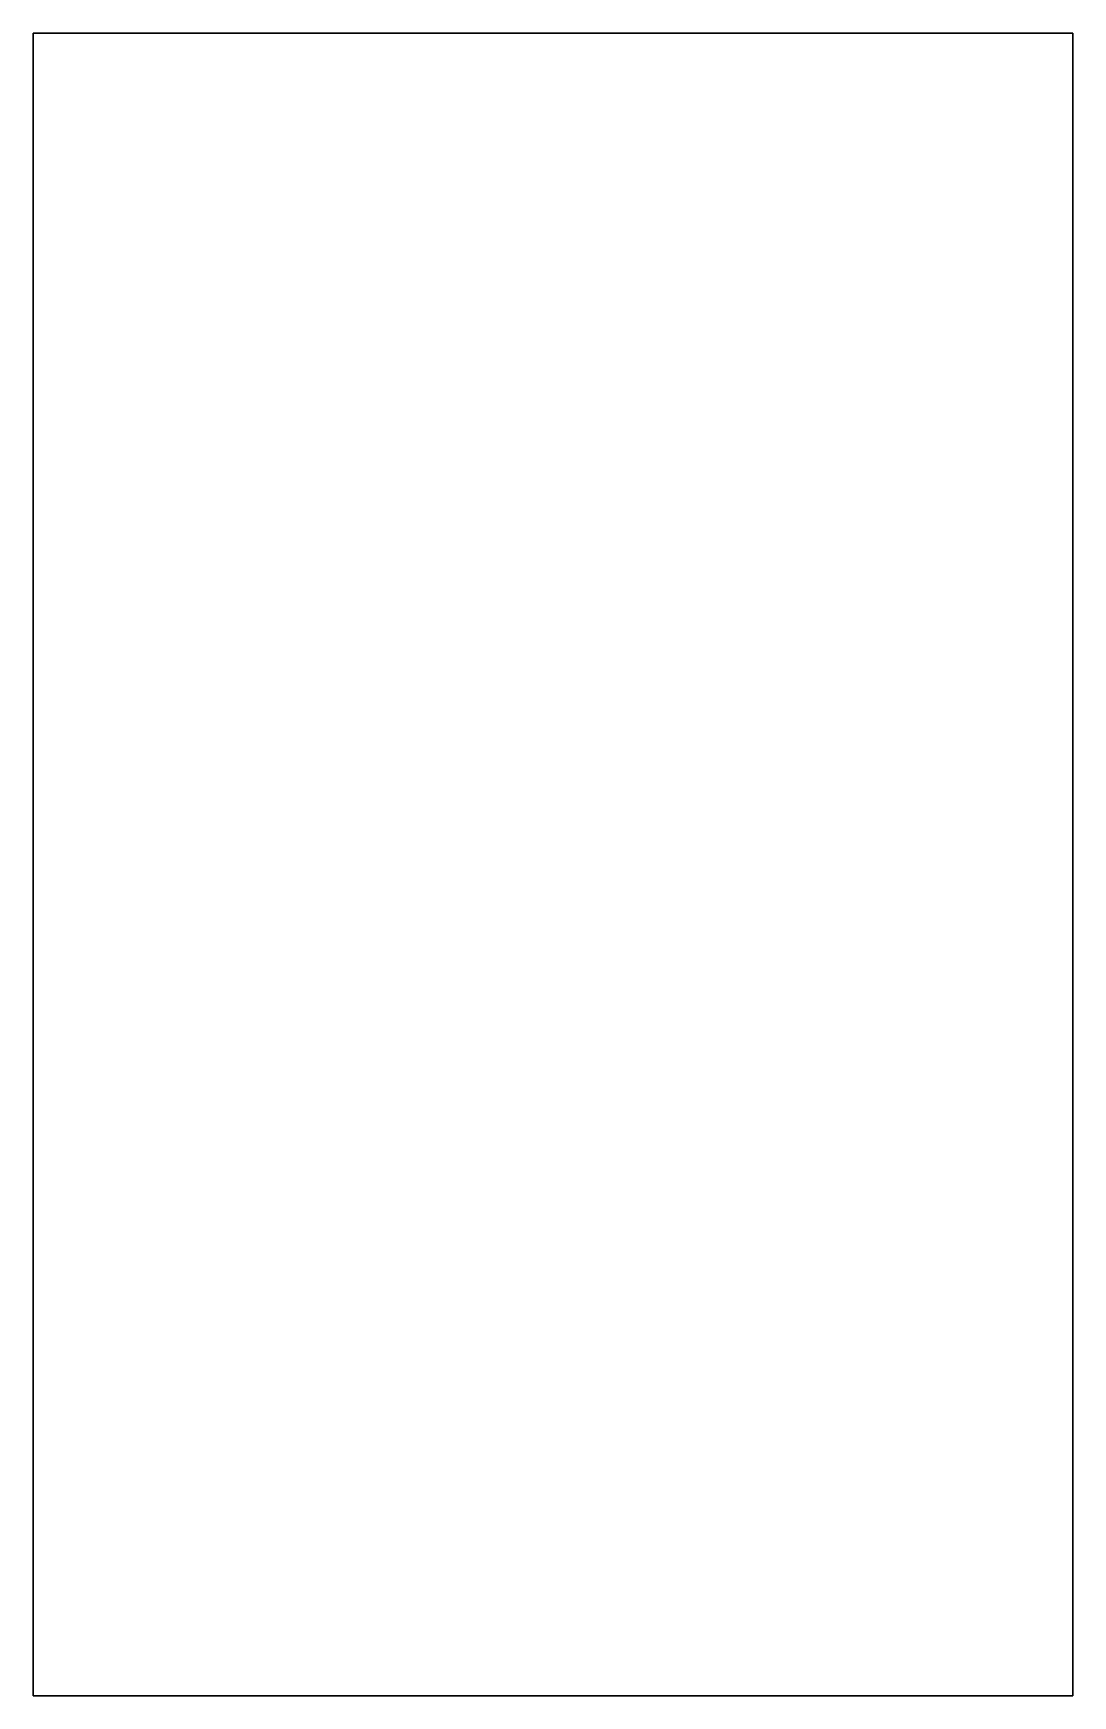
# Model space of a CAD drawing. Header units: millimetres. Extents: x -10000 to 28900, y -8000 to 8000.
# Drawn here: x -10000 to 0, y -8000 to 8000 of the extents above; entities that cross this region are included whole.
import ezdxf

# ---------------------------------------------------------------- set-up
doc = ezdxf.new("R2010")
doc.units = ezdxf.units.MM

msp = doc.modelspace()

# ---------------------------------------------------------------- linework, layer by layer
at = {"layer": 'STAGE'}
for points in [[(-10000, -8000, 1000), (0, -8000, 1000), (0, 8000, 1000), (-10000, 8000, 1000)], [(0, 8000), (-10000, 8000), (-10000, 8000, 1000), (0, 8000, 1000)], [(-10000, 8000), (-10000, -8000), (-10000, -8000, 1000), (-10000, 8000, 1000)], [(0, -8000), (0, 8000), (0, 8000, 1000), (0, -8000, 1000)], [(-10000, -8000), (0, -8000), (0, -8000, 1000), (-10000, -8000, 1000)]]:
    msp.add_3dface(points, dxfattribs=at)

doc.saveas('drawing.dxf')
